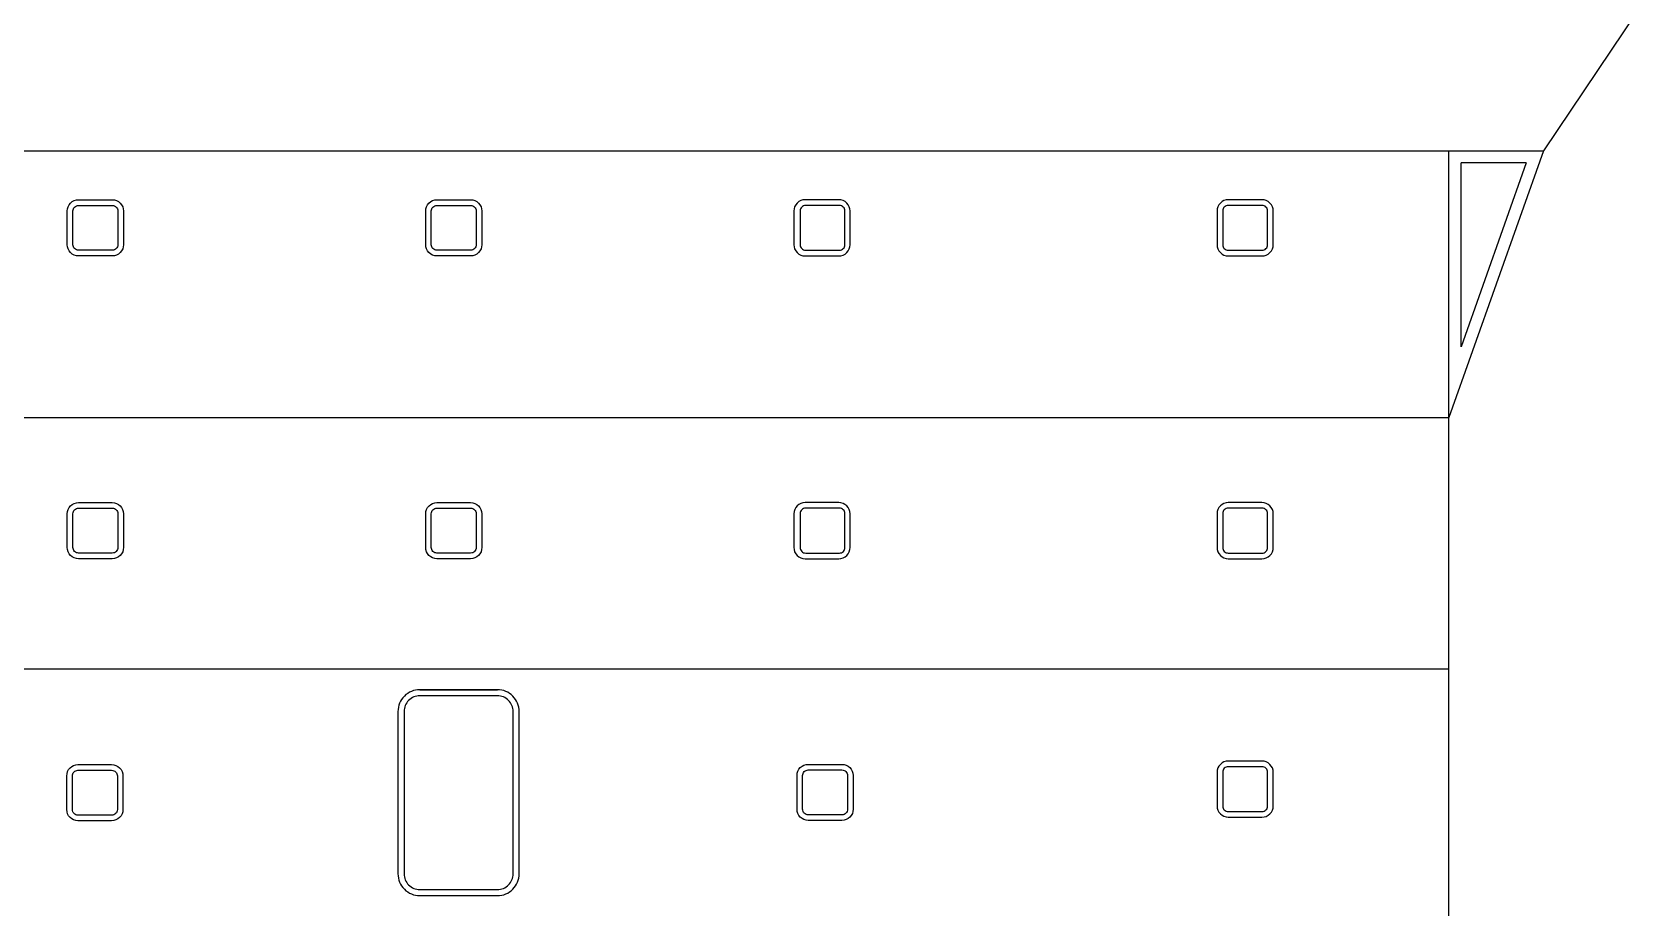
# Model space of a CAD drawing. Header units: millimetres. Extents: x 2592 to 2762, y 1632 to 1753.
# Drawn here: x 2734.87 to 2748.12, y 1735.03 to 1742.25 of the extents above; entities that cross this region are included whole.
import ezdxf

# ---------------------------------------------------------------- set-up
doc = ezdxf.new("R2010")
doc.units = ezdxf.units.MM
doc.layers.add('garis tebal', color=7, linetype='Continuous')
doc.layers.add('Layer3', color=7, linetype='Continuous')

msp = doc.modelspace()

# ---------------------------------------------------------------- linework, layer by layer
for p, q in [((2747.337, 1741.274), (2746.557, 1739.074)), ((2747.195, 1741.174), (2746.657, 1739.656)), ((2730.219, 1739.074), (2746.557, 1739.074)), ((2746.557, 1734.927), (2746.557, 1739.074)), ((2730.219, 1737), (2746.557, 1737))]:
    msp.add_line(p, q)
at = {"layer": 'garis tebal'}
for points in [[(2735.531, 1740.407), (2735.253, 1740.407, -0.414214), (2735.16, 1740.5), (2735.16, 1740.778, -0.414214), (2735.253, 1740.871), (2735.531, 1740.871, -0.414214), (2735.624, 1740.778), (2735.624, 1740.5, -0.414214)], [(2735.531, 1740.454), (2735.253, 1740.454, -0.414214), (2735.207, 1740.5), (2735.207, 1740.778, -0.414214), (2735.253, 1740.824), (2735.531, 1740.824, -0.414214), (2735.577, 1740.778), (2735.577, 1740.5, -0.414214)], [(2738.487, 1740.407), (2738.209, 1740.407, -0.414214), (2738.117, 1740.5), (2738.117, 1740.778, -0.414214), (2738.209, 1740.871), (2738.487, 1740.871, -0.414214), (2738.58, 1740.778), (2738.58, 1740.5, -0.414214)], [(2738.487, 1740.454), (2738.209, 1740.454, -0.414214), (2738.163, 1740.5), (2738.163, 1740.778, -0.414214), (2738.209, 1740.824), (2738.487, 1740.824, -0.414214), (2738.533, 1740.778), (2738.533, 1740.5, -0.414214)], [(2741.246, 1740.407), (2741.524, 1740.407, 0.414214), (2741.617, 1740.5), (2741.617, 1740.778, 0.414214), (2741.524, 1740.871), (2741.246, 1740.871, 0.414214), (2741.153, 1740.778), (2741.153, 1740.5, 0.414214)], [(2741.251, 1740.454), (2741.529, 1740.454, 0.414214), (2741.575, 1740.5), (2741.575, 1740.778, 0.414214), (2741.529, 1740.824), (2741.251, 1740.824, 0.414214), (2741.205, 1740.778), (2741.205, 1740.5, 0.414214)], [(2744.737, 1740.407), (2745.015, 1740.407, 0.414214), (2745.108, 1740.5), (2745.108, 1740.778, 0.414214), (2745.015, 1740.871), (2744.737, 1740.871, 0.414214), (2744.645, 1740.778), (2744.645, 1740.5, 0.414214)], [(2744.737, 1740.454), (2745.015, 1740.454, 0.414214), (2745.062, 1740.5), (2745.062, 1740.778, 0.414214), (2745.015, 1740.824), (2744.737, 1740.824, 0.414214), (2744.691, 1740.778), (2744.691, 1740.5, 0.414214)], [(2735.531, 1737.909), (2735.253, 1737.909, -0.414214), (2735.16, 1738.002), (2735.16, 1738.28, -0.414214), (2735.253, 1738.372), (2735.531, 1738.372, -0.414214), (2735.624, 1738.28), (2735.624, 1738.002, -0.414214)], [(2735.531, 1737.955), (2735.253, 1737.955, -0.414214), (2735.207, 1738.002), (2735.207, 1738.28, -0.414214), (2735.253, 1738.326), (2735.531, 1738.326, -0.414214), (2735.577, 1738.28), (2735.577, 1738.002, -0.414214)], [(2738.487, 1737.909), (2738.209, 1737.909, -0.414214), (2738.117, 1738.002), (2738.117, 1738.28, -0.414214), (2738.209, 1738.372), (2738.487, 1738.372, -0.414214), (2738.58, 1738.28), (2738.58, 1738.002, -0.414214)], [(2738.487, 1737.955), (2738.209, 1737.955, -0.414214), (2738.163, 1738.002), (2738.163, 1738.28, -0.414214), (2738.209, 1738.326), (2738.487, 1738.326, -0.414214), (2738.533, 1738.28), (2738.533, 1738.002, -0.414214)], [(2741.246, 1737.909), (2741.524, 1737.909, 0.414214), (2741.617, 1738.002), (2741.617, 1738.28, 0.414214), (2741.524, 1738.372), (2741.246, 1738.372, 0.414214), (2741.153, 1738.28), (2741.153, 1738.002, 0.414214)], [(2741.251, 1737.955), (2741.529, 1737.955, 0.414214), (2741.575, 1738.002), (2741.575, 1738.28, 0.414214), (2741.529, 1738.326), (2741.251, 1738.326, 0.414214), (2741.205, 1738.28), (2741.205, 1738.002, 0.414214)], [(2744.737, 1737.909), (2745.015, 1737.909, 0.414214), (2745.108, 1738.002), (2745.108, 1738.28, 0.414214), (2745.015, 1738.372), (2744.737, 1738.372, 0.414214), (2744.645, 1738.28), (2744.645, 1738.002, 0.414214)], [(2744.737, 1737.955), (2745.015, 1737.955, 0.414214), (2745.062, 1738.002), (2745.062, 1738.28, 0.414214), (2745.015, 1738.326), (2744.737, 1738.326, 0.414214), (2744.691, 1738.28), (2744.691, 1738.002, 0.414214)], [(2735.526, 1735.746), (2735.248, 1735.746, -0.414214), (2735.156, 1735.839), (2735.156, 1736.117, -0.414214), (2735.248, 1736.21), (2735.526, 1736.21, -0.414214), (2735.619, 1736.117), (2735.619, 1735.839, -0.414214)], [(2735.526, 1735.793), (2735.248, 1735.793, -0.414214), (2735.202, 1735.839), (2735.202, 1736.117, -0.414214), (2735.248, 1736.163), (2735.526, 1736.163, -0.414214), (2735.573, 1736.117), (2735.573, 1735.839, -0.414214)], [(2741.55, 1735.749), (2741.272, 1735.749, -0.414214), (2741.18, 1735.842), (2741.18, 1736.12, -0.414214), (2741.272, 1736.212), (2741.55, 1736.212, -0.414214), (2741.643, 1736.12), (2741.643, 1735.842, -0.414214)], [(2741.55, 1735.795), (2741.272, 1735.795, -0.414214), (2741.226, 1735.842), (2741.226, 1736.12, -0.414214), (2741.272, 1736.166), (2741.55, 1736.166, -0.414214), (2741.597, 1736.12), (2741.597, 1735.842, -0.414214)], [(2744.737, 1735.776), (2745.015, 1735.776, 0.414214), (2745.108, 1735.869), (2745.108, 1736.147, 0.414214), (2745.015, 1736.239), (2744.737, 1736.239, 0.414214), (2744.645, 1736.147), (2744.645, 1735.869, 0.414214)], [(2744.737, 1735.823), (2745.015, 1735.823, 0.414214), (2745.062, 1735.869), (2745.062, 1736.147, 0.414214), (2745.015, 1736.193), (2744.737, 1736.193, 0.414214), (2744.691, 1736.147), (2744.691, 1735.869, 0.414214)]]:
    msp.add_lwpolyline(points, format="xyb", close=True, dxfattribs=at)
at = {"layer": 'Layer3'}
for p, q in [((2748.116, 1742.433), (2747.337, 1741.274)), ((2729.44, 1741.274), (2747.337, 1741.274)), ((2746.557, 1739.074), (2746.557, 1741.274)), ((2747.195, 1741.174), (2746.657, 1741.174)), ((2746.657, 1739.656), (2746.657, 1741.174)), ((2738.708, 1736.778), (2738.068, 1736.778))]:
    msp.add_line(p, q, dxfattribs=at)
for points in [[(2738.068, 1736.828), (2738.708, 1736.828), (2738.068, 1736.828, 0.414214), (2737.888, 1736.648), (2737.888, 1735.309, 0.414214), (2738.068, 1735.129), (2738.708, 1735.129, 0.414214), (2738.888, 1735.309), (2738.888, 1736.648, 0.414214), (2738.708, 1736.828)], [(2738.068, 1736.778, 0.414214), (2737.938, 1736.648), (2737.938, 1735.309, 0.414214), (2738.068, 1735.179), (2738.708, 1735.179, 0.414214), (2738.838, 1735.309), (2738.838, 1736.648, 0.414214), (2738.708, 1736.778, 0.414214)]]:
    msp.add_lwpolyline(points, format="xyb", dxfattribs=at)

doc.saveas('drawing.dxf')
